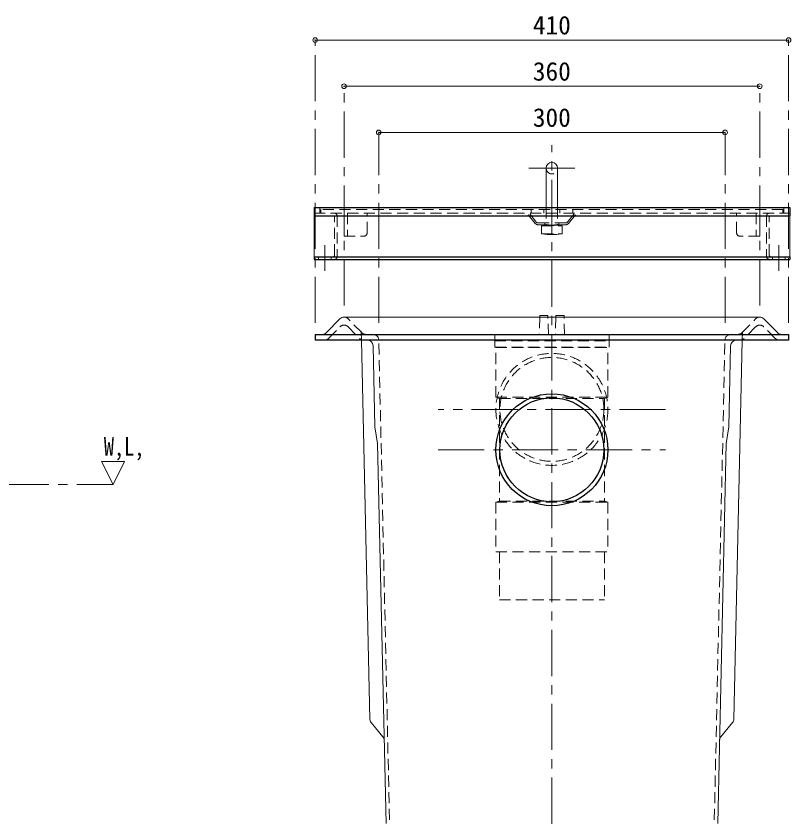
# Model space of a CAD drawing. Units: millimetres at full size, sheet at 1:8; some dimension numbers follow another scale. Extents: x -1669 to 1571, y -1130 to 1118.
# Drawn here: x -63 to 608, y -776 to -80 of the extents above; entities that cross this region are included whole.
import ezdxf
from ezdxf.enums import TextEntityAlignment as Align

# ---------------------------------------------------------------- set-up
doc = ezdxf.new("R2010")
doc.units = ezdxf.units.MM
doc.header["$LTSCALE"] = 8
doc.header["$PDMODE"] = 32
doc.header["$PDSIZE"] = 4
doc.linetypes.add('CHAIN1', pattern=[8, 5, -1, 1, -1])
doc.linetypes.add('DASHED1', pattern=[1.8, 1.2, -0.6])
doc.layers.add('0-0_ﾚｲﾔ1', color=4, linetype='Continuous', lineweight=9)
doc.styles.add('ＭＳ ゴシック', font='')
doc.styles.get('ＭＳ ゴシック').set_extended_font_data('MS Gothic')

msp = doc.modelspace()

# ---------------------------------------------------------------- linework, layer by layer
at = {"layer": '0-0_ﾚｲﾔ1', "linetype": 'CHAIN1'}
for p, q in [((196.448, -345.782), (196.448, -100.782)), ((606.448, -345.782), (606.448, -100.782)), ((221.448, -330.782), (221.448, -140.782)), ((581.448, -330.782), (581.448, -140.782)), ((251.448, -345.782), (251.448, -180.782)), ((551.448, -345.782), (551.448, -180.782)), ((401.448, -261.782), (401.448, -191.782)), ((421.448, -211.782), (381.448, -211.782)), ((401.448, -843.782), (401.448, -268.782)), ((204.948, -300.782), (204.948, -278.482)), ((597.948, -300.782), (597.948, -278.482)), ((499.948, -420.782), (302.948, -420.782)), ((302.948, -455.782), (499.948, -455.782)), ((-394.052, -485.782), (21.448, -485.782))]:
    msp.add_line(p, q, dxfattribs=at)
at = {"layer": '0-0_ﾚｲﾔ1'}
for p, q in [((196.448, -100.782), (606.448, -100.782)), ((581.448, -140.782), (221.448, -140.782)), ((251.448, -180.782), (551.448, -180.782)), ((396.448, -211.782), (396.448, -245.782)), ((406.448, -211.782), (406.448, -245.782)), ((390.948, -339.282), (390.904, -340.782)), ((397.948, -339.282), (390.948, -339.282)), ((397.992, -340.782), (397.948, -339.282)), ((404.948, -339.282), (404.904, -340.782)), ((411.948, -339.282), (404.948, -339.282)), ((411.992, -340.782), (411.948, -339.282)), ((243.85, -689.053), (236.555, -360.782)), ((559.045, -689.053), (566.34, -360.782)), ((255.126, -704.446), (244.987, -692.118)), ((547.769, -704.446), (557.908, -692.118))]:
    msp.add_line(p, q, dxfattribs=at)
at = {"layer": '0-0_ﾚｲﾔ1', "color": 5, "lineweight": 25}
for p, q in [((195.448, -245.782), (195.448, -253.082)), ((195.448, -253.082), (607.448, -253.082)), ((195.448, -288.482), (607.448, -288.482)), ((195.448, -288.482), (195.448, -290.782)), ((195.448, -290.782), (607.448, -290.782)), ((607.448, -288.482), (607.448, -290.782)), ((196.448, -355.782), (606.448, -355.782)), ((196.448, -355.782), (196.448, -360.782)), ((606.448, -360.782), (196.448, -360.782)), ((606.448, -355.782), (606.448, -360.782))]:
    msp.add_line(p, q, dxfattribs=at)
at = {"layer": '0-0_ﾚｲﾔ1', "color": 7, "linetype": 'DASHED1', "lineweight": 18}
for p, q in [((200.448, -245.782), (200.448, -250.782)), ((602.448, -245.782), (602.448, -250.782)), ((195.448, -250.782), (607.448, -250.782))]:
    msp.add_line(p, q, dxfattribs=at)
at = {"layer": '0-0_ﾚｲﾔ1', "linetype": 'DASHED1'}
for p, q in [((201.448, -247.582), (201.448, -250.782)), ((601.448, -247.582), (201.448, -247.582)), ((383.448, -247.582), (383.448, -250.782)), ((394.448, -247.582), (394.448, -250.782)), ((396.448, -245.782), (396.448, -261.382)), ((406.448, -245.782), (406.448, -261.382)), ((408.448, -247.582), (408.448, -250.782)), ((419.448, -247.582), (419.448, -250.782)), ((601.448, -247.582), (601.448, -250.782)), ((213.148, -287.332), (213.148, -254.232)), ((215.448, -253.082), (215.448, -288.482)), ((224.448, -250.782), (224.448, -270.782)), ((241.448, -267.782), (241.448, -250.782)), ((387.047, -259.656), (379.948, -250.782)), ((388.218, -258.719), (381.869, -250.782)), ((414.677, -258.719), (421.027, -250.782)), ((415.849, -259.656), (422.948, -250.782)), ((561.448, -267.782), (561.448, -250.782)), ((578.448, -250.782), (578.448, -270.782)), ((581.448, -250.782), (581.448, -270.782)), ((587.448, -253.082), (587.448, -288.482)), ((589.748, -287.332), (589.748, -254.232)), ((413.506, -259.282), (389.39, -259.282)), ((389.39, -260.782), (413.506, -260.782)), ((397.448, -261.282), (392.448, -261.782)), ((392.448, -261.782), (410.448, -261.782)), ((392.448, -268.782), (392.448, -261.782)), ((395.448, -259.282), (395.448, -260.782)), ((397.448, -261.282), (405.448, -261.282)), ((401.448, -261.782), (397.448, -261.282)), ((405.448, -261.282), (401.448, -261.782)), ((401.448, -261.782), (401.448, -268.782)), ((410.448, -261.782), (405.448, -261.282)), ((407.448, -259.282), (407.448, -260.782)), ((410.448, -268.782), (410.448, -261.782)), ((392.448, -268.782), (397.448, -269.282)), ((392.448, -268.782), (410.448, -268.782)), ((397.448, -269.282), (401.448, -268.782)), ((397.448, -269.282), (405.448, -269.282)), ((401.448, -268.782), (405.448, -269.282)), ((405.448, -269.282), (410.448, -268.782)), ((581.448, -270.782), (564.448, -270.782)), ((199.448, -290.782), (199.448, -288.482)), ((210.448, -290.782), (210.448, -288.482)), ((592.448, -290.782), (592.448, -288.482)), ((603.448, -290.782), (603.448, -288.482)), ((390.904, -340.782), (390.448, -356.282)), ((398.448, -356.282), (397.992, -340.782)), ((404.904, -340.782), (404.448, -356.282)), ((412.448, -356.282), (411.992, -340.782)), ((236.766, -354.28), (225.02, -342.284)), ((566.13, -354.28), (577.875, -342.284)), ((208.088, -359.28), (217.875, -349.284)), ((225.02, -349.284), (234.807, -359.28)), ((236.555, -360.782), (236.402, -353.909)), ((566.34, -360.782), (566.493, -353.909)), ((577.875, -349.284), (568.088, -359.28)), ((594.807, -359.28), (585.02, -349.284)), ((260.796, -776.448), (251.556, -360.671)), ((351.948, -361.282), (450.948, -361.282)), ((351.948, -366.782), (351.948, -361.282)), ((450.948, -356.282), (450.948, -360.782)), ((542.1, -776.448), (551.339, -360.671)), ((449.948, -410.282), (449.948, -367.282)), ((352.948, -410.282), (449.948, -410.282)), ((355.948, -411.282), (352.948, -410.282)), ((446.948, -411.282), (446.948, -500.282)), ((355.948, -500.282), (352.948, -501.282)), ((352.948, -501.282), (449.948, -501.282)), ((352.948, -501.282), (352.948, -544.282)), ((446.948, -500.282), (449.948, -501.282)), ((449.948, -501.282), (449.948, -544.282)), ((352.948, -544.282), (449.948, -544.282)), ((446.948, -544.282), (446.948, -585.782))]:
    msp.add_line(p, q, dxfattribs=at)
at = {"layer": '0-0_ﾚｲﾔ1', "color": 7, "lineweight": 18}
for p, q in [((195.448, -253.082), (195.448, -288.482)), ((607.448, -253.082), (607.448, -288.482)), ((221.448, -340.782), (581.448, -340.782)), ((206.13, -354.28), (217.875, -342.284)), ((596.766, -354.28), (585.02, -342.284)), ((246.666, -365.671), (248.224, -435.782)), ((248.224, -435.782), (250.545, -450.206)), ((257.862, -779.448), (250.545, -450.206)), ((545.034, -779.448), (552.35, -450.206)), ((31.448, -465.782), (21.448, -485.782))]:
    msp.add_line(p, q, dxfattribs=at)
at = {"layer": '0-0_ﾚｲﾔ1', "color": 5, "lineweight": 25}
msp.add_lwpolyline([(195.448, -245.782), (607.448, -245.782), (607.448, -253.082)], dxfattribs=at)
at = {"layer": '0-0_ﾚｲﾔ1', "linetype": 'DASHED1'}
for points in [[(221.448, -250.782), (221.448, -270.782), (238.448, -270.782)], [(450.948, -356.282), (351.948, -356.282), (351.948, -360.782)], [(351.948, -366.782), (450.948, -366.782), (450.948, -361.282)], [(352.948, -410.282), (352.948, -367.282), (449.948, -367.282)], [(355.948, -411.282), (446.948, -411.282), (449.948, -410.282)], [(355.948, -411.282), (355.948, -500.282), (446.948, -500.282)], [(355.948, -544.282), (355.948, -585.782), (446.948, -585.782)]]:
    msp.add_lwpolyline(points, dxfattribs=at)
at = {"layer": '0-0_ﾚｲﾔ1', "color": 7, "lineweight": 18}
for points in [[(556.229, -365.671), (554.671, -435.782), (552.35, -450.206)], [(21.448, -485.782), (11.448, -465.782), (31.448, -465.782)]]:
    msp.add_lwpolyline(points, dxfattribs=at)
at = {"layer": '0-0_ﾚｲﾔ1', "linetype": 'DASHED1'}
for radius in [48.5, 45]:
    msp.add_circle((401.448, -420.782), radius, dxfattribs=at)
at = {"layer": '0-0_ﾚｲﾔ1', "color": 5, "lineweight": 25}
for radius in [48.5, 45]:
    msp.add_circle((401.448, -455.782), radius, dxfattribs=at)
at = {"layer": '0-0_ﾚｲﾔ1'}
for centre, start, end in [((401.448, -211.782), 0, 180), ((248.849, -688.942), 181.27303, 219.43455), ((554.047, -688.942), 320.56545, 358.72697), ((251.264, -707.622), 1.27303, 39.43455), ((551.631, -707.622), 140.56545, 178.72697)]:
    msp.add_arc(centre, 5, start, end, dxfattribs=at)
at = {"layer": '0-0_ﾚｲﾔ1', "linetype": 'DASHED1'}
for centre, radius, start, end in [((401.448, -211.782), 5, 180, 0), ((211.998, -254.232), 1.15, 0, 90), ((213.148, -253.082), 2.3, 0, 90), ((589.748, -253.082), 2.3, 90, 180), ((590.898, -254.232), 1.15, 90, 180), ((389.39, -257.782), 3, 218.65981, 270), ((389.39, -257.782), 1.5, 218.65981, 270), ((413.506, -257.782), 1.5, 270, 321.34019), ((413.506, -257.782), 3, 270, 321.34019), ((238.448, -267.782), 3, 270, 0), ((564.448, -267.782), 3, 180, 270), ((211.998, -287.332), 1.15, 270, 0), ((213.148, -288.482), 2.3, 270, 0), ((589.748, -288.482), 2.3, 180, 270), ((590.898, -287.332), 1.15, 180, 270), ((221.448, -345.782), 5, 44.3947, 90), ((581.448, -345.782), 5, 90, 135.6053), ((221.448, -352.782), 5, 44.3947, 135.6053), ((581.448, -352.782), 5, 44.3947, 135.6053), ((240.338, -350.782), 5, 224.3947, 270), ((562.557, -350.782), 5, 270, 315.6053), ((204.515, -355.782), 5, 270, 315.6053), ((238.38, -355.782), 5, 224.3947, 270), ((246.558, -360.782), 5, 1.27303, 90), ((556.338, -360.782), 5, 90, 178.72697), ((564.515, -355.782), 5, 270, 315.6053), ((598.38, -355.782), 5, 224.3947, 270)]:
    msp.add_arc(centre, radius, start, end, dxfattribs=at)
at = {"layer": '0-0_ﾚｲﾔ1', "color": 7, "lineweight": 18}
for centre, start, end in [((221.448, -345.782), 90, 135.6053), ((581.448, -345.782), 44.3947, 90), ((202.557, -350.782), 270, 315.6053), ((600.338, -350.782), 224.3947, 270), ((241.668, -365.782), 1.27303, 90), ((561.228, -365.782), 90, 178.72697)]:
    msp.add_arc(centre, 5, start, end, dxfattribs=at)
at = {"layer": '0-0_ﾚｲﾔ1', "color": 1}
for p in [(196.448, -100.782), (606.448, -100.782), (221.448, -140.782), (581.448, -140.782), (251.448, -180.782), (551.448, -180.782)]:
    msp.add_point(p, dxfattribs=at)

# ---------------------------------------------------------------- texts
at = {"layer": '0-0_ﾚｲﾔ1', "color": 7, "style": 'ＭＳ ゴシック'}
for s, p in [('410', (384.948, -100.782)), ('360', (384.948, -140.782)), ('300', (384.948, -180.782))]:
    msp.add_text(s, height=16.13, dxfattribs=at).set_placement(p, align=Align.BOTTOM_LEFT)
at = {"layer": '0-0_ﾚｲﾔ1', "color": 7, "style": 'ＭＳ ゴシック', "width": 0.8}
msp.add_text('W,L,', height=16.13, dxfattribs=at).set_placement((13.448, -465.782), align=Align.BOTTOM_LEFT)

doc.saveas('drawing.dxf')
